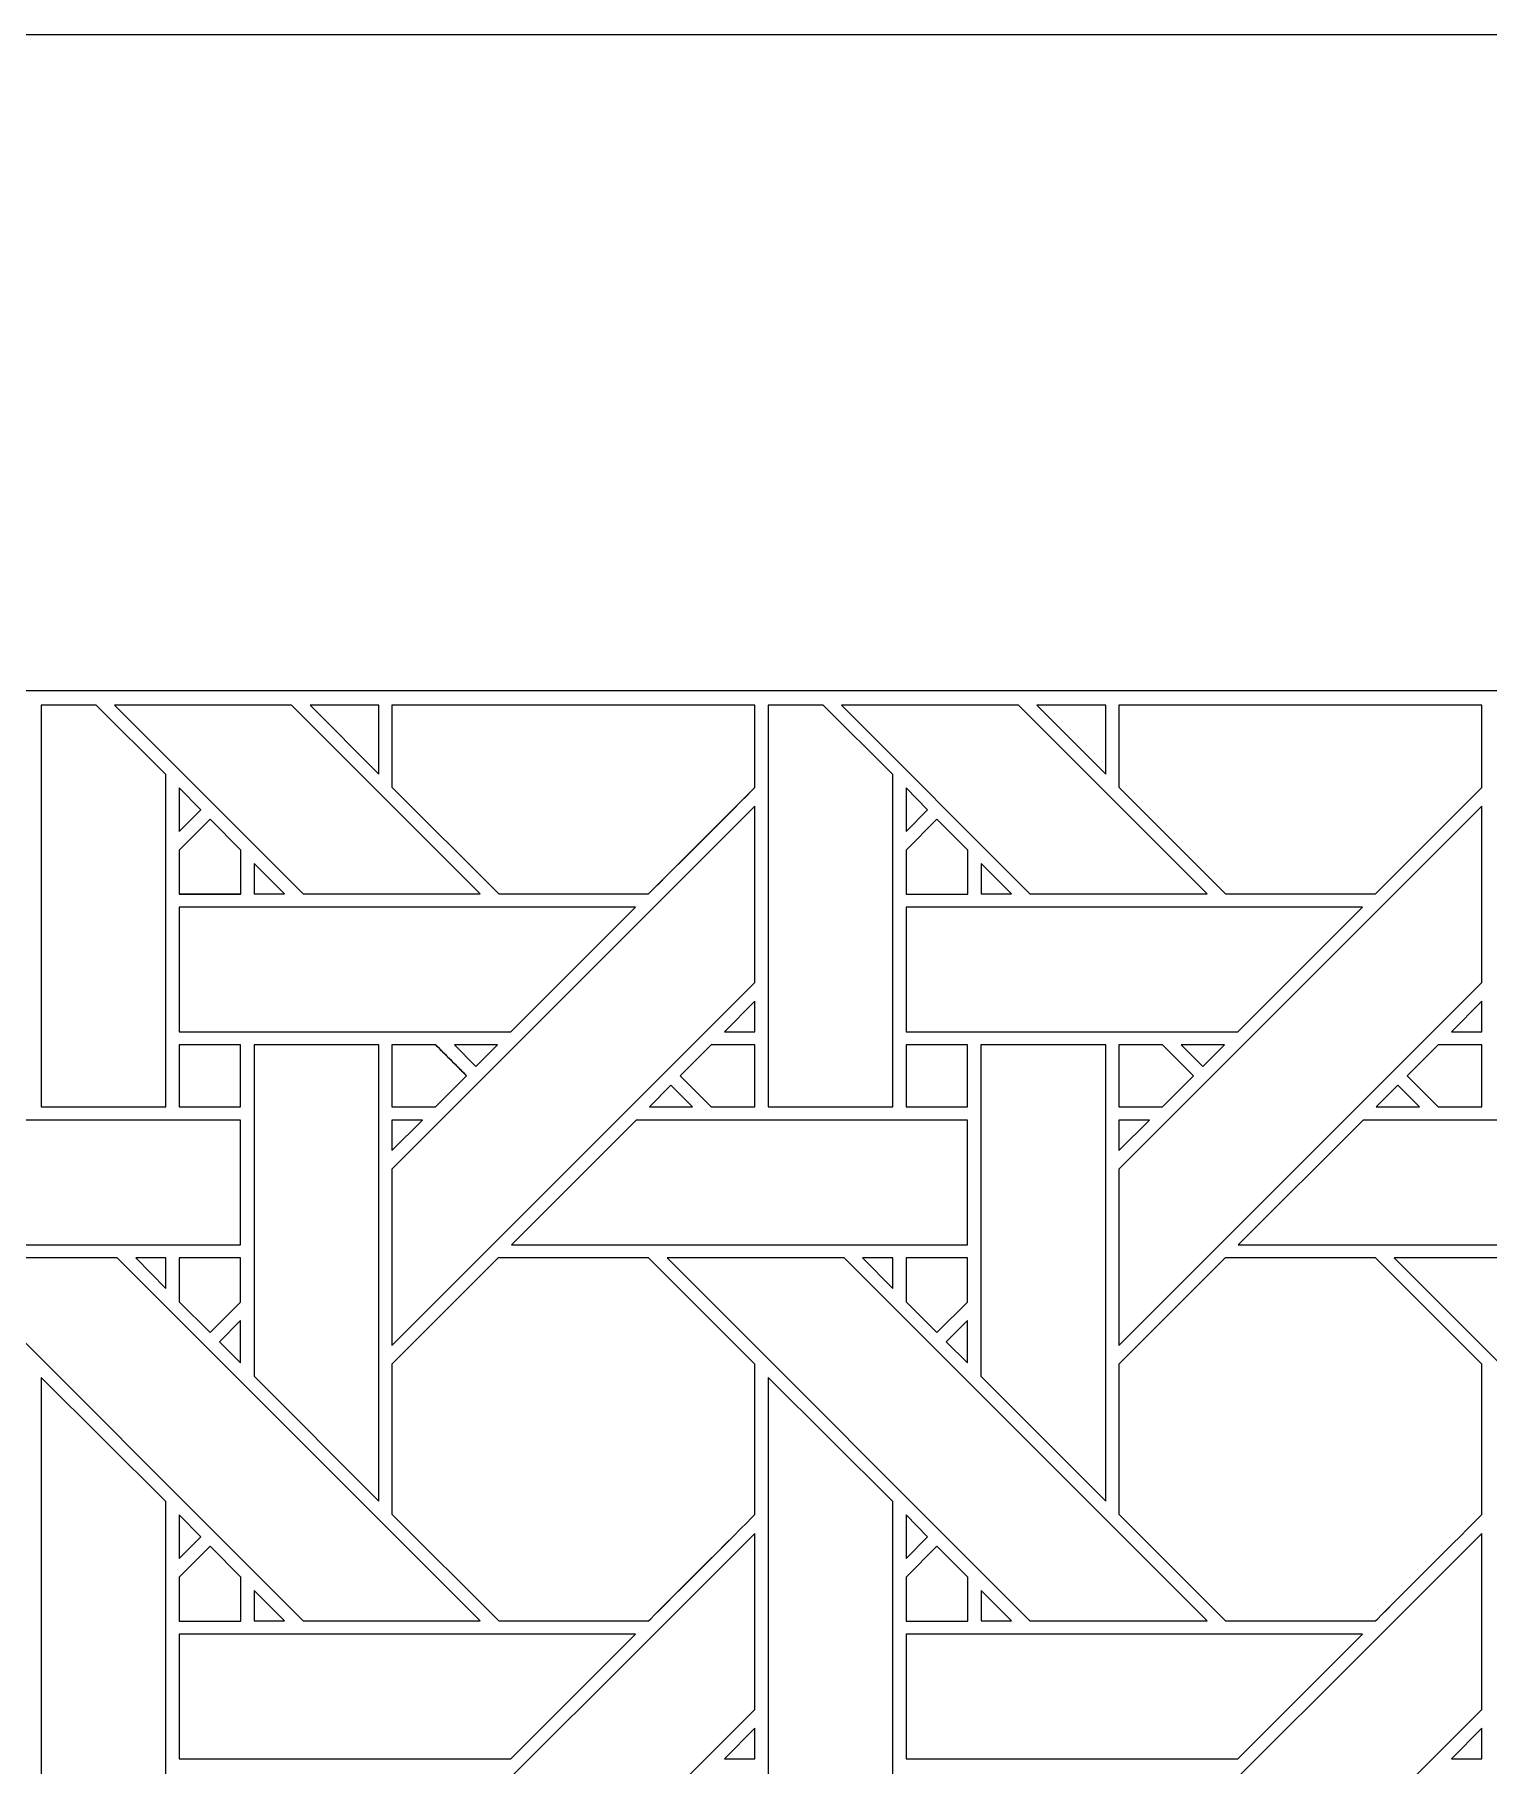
# Model space of a CAD drawing. Header units: inches. Extents: x 4.4 to 20.4, y 1.1 to 17.1.
# Drawn here: x 10.256 to 12.154, y 14.836 to 17.095 of the extents above; entities that cross this region are included whole.
import ezdxf

# ---------------------------------------------------------------- set-up
doc = ezdxf.new("R2010")
doc.units = ezdxf.units.IN
doc.header["$MEASUREMENT"] = 0
doc.layers.add('Design', color=7, linetype='Continuous', lineweight=0)

msp = doc.modelspace()

# ---------------------------------------------------------------- linework, layer by layer
at = {"layer": 'Design'}
for points, knots in [([(4.3829, 17.0948), (4.3829, 17.0948), (4.3829, 1.0948), (4.3829, 1.0948), (4.3829, 1.0948), (20.3829, 1.0948), (20.3829, 1.0948), (20.3829, 1.0948), (20.3829, 17.0948), (20.3829, 17.0948), (20.3829, 17.0948), (4.3829, 17.0948), (4.3829, 17.0948)], [0, 0, 0, 0, 1, 1, 1, 2, 2, 2, 3, 3, 3, 4, 4, 4, 4]), ([(19.3728, 16.2388), (19.3728, 16.2388), (5.2388, 16.2388), (5.2388, 16.2388), (5.2388, 16.2388), (5.2388, 1.9507), (5.2388, 1.9507), (5.2388, 1.9507), (19.5269, 1.9507), (19.5269, 1.9507), (19.5269, 1.9507), (19.5269, 16.2388), (19.5269, 16.2388), (19.5269, 16.2388), (19.3728, 16.2388), (19.3728, 16.2388)], [0, 0, 0, 0, 1, 1, 1, 2, 2, 2, 3, 3, 3, 4, 4, 4, 5, 5, 5, 5]), ([(10.4278, 15.6955), (10.4278, 15.6955), (10.265, 15.6955), (10.265, 15.6955), (10.265, 15.6955), (10.265, 16.2198), (10.265, 16.2198), (10.265, 16.2198), (10.3369, 16.2198), (10.3369, 16.2198), (10.3369, 16.2198), (10.4278, 16.1292), (10.4278, 16.1292), (10.4278, 16.1292), (10.4278, 15.6955), (10.4278, 15.6955)], [0, 0, 0, 0, 1, 1, 1, 2, 2, 2, 3, 3, 3, 4, 4, 4, 5, 5, 5, 5]), ([(10.838, 15.9735), (10.838, 15.9735), (10.6069, 15.9735), (10.6069, 15.9735), (10.6069, 15.9735), (10.3607, 16.2198), (10.3607, 16.2198), (10.3607, 16.2198), (10.5917, 16.2198), (10.5917, 16.2198), (10.5917, 16.2198), (10.838, 15.9735), (10.838, 15.9735)], [0, 0, 0, 0, 1, 1, 1, 2, 2, 2, 3, 3, 3, 4, 4, 4, 4]), ([(10.7058, 16.2198), (10.7058, 16.2198), (10.7058, 16.1299), (10.7058, 16.1299), (10.7058, 16.1299), (10.6159, 16.2198), (10.6159, 16.2198), (10.6159, 16.2198), (10.7058, 16.2198), (10.7058, 16.2198)], [0, 0, 0, 0, 1, 1, 1, 2, 2, 2, 3, 3, 3, 3]), ([(11.1966, 16.2198), (11.1966, 16.2198), (11.1966, 16.1123), (11.1966, 16.1123), (11.1788, 16.0943), (11.0669, 15.9826), (11.0579, 15.9736), (11.0579, 15.9736), (10.8622, 15.9736), (10.8622, 15.9736), (10.8622, 15.9736), (10.7229, 16.1128), (10.7229, 16.1128), (10.7229, 16.1128), (10.7229, 16.2198), (10.7229, 16.2198), (10.7229, 16.2198), (11.1966, 16.2198), (11.1966, 16.2198)], [0, 0, 0, 0, 1, 1, 1, 2, 2, 2, 3, 3, 3, 4, 4, 4, 5, 5, 5, 6, 6, 6, 6]), ([(10.7229, 16.2198), (10.7229, 16.2198), (11.1966, 16.2198), (11.1966, 16.2198), (11.1966, 16.2198), (11.1966, 16.1123), (11.1966, 16.1123), (11.1785, 16.094), (11.0666, 15.9824), (11.0579, 15.9736), (11.0579, 15.9736), (10.8622, 15.9736), (10.8622, 15.9736), (10.8622, 15.9736), (10.7229, 16.1128), (10.7229, 16.1128), (10.7229, 16.1128), (10.7229, 16.2198), (10.7229, 16.2198)], [0, 0, 0, 0, 1, 1, 1, 2, 2, 2, 3, 3, 3, 4, 4, 4, 5, 5, 5, 6, 6, 6, 6]), ([(11.3765, 15.6955), (11.3765, 15.6955), (11.2137, 15.6955), (11.2137, 15.6955), (11.2137, 15.6955), (11.2137, 16.2198), (11.2137, 16.2198), (11.2137, 16.2198), (11.2856, 16.2198), (11.2856, 16.2198), (11.2856, 16.2198), (11.3765, 16.1292), (11.3765, 16.1292), (11.3765, 16.1292), (11.3765, 15.6955), (11.3765, 15.6955)], [0, 0, 0, 0, 1, 1, 1, 2, 2, 2, 3, 3, 3, 4, 4, 4, 5, 5, 5, 5]), ([(11.7867, 15.9735), (11.7867, 15.9735), (11.5556, 15.9735), (11.5556, 15.9735), (11.5556, 15.9735), (11.3094, 16.2198), (11.3094, 16.2198), (11.3094, 16.2198), (11.5404, 16.2198), (11.5404, 16.2198), (11.5404, 16.2198), (11.7867, 15.9735), (11.7867, 15.9735)], [0, 0, 0, 0, 1, 1, 1, 2, 2, 2, 3, 3, 3, 4, 4, 4, 4]), ([(11.6545, 16.2198), (11.6545, 16.2198), (11.6545, 16.1299), (11.6545, 16.1299), (11.6545, 16.1299), (11.5647, 16.2198), (11.5647, 16.2198), (11.5647, 16.2198), (11.6545, 16.2198), (11.6545, 16.2198)], [0, 0, 0, 0, 1, 1, 1, 2, 2, 2, 3, 3, 3, 3]), ([(12.1453, 16.2198), (12.1453, 16.2198), (12.1453, 16.1123), (12.1453, 16.1123), (12.1275, 16.0943), (12.0156, 15.9826), (12.0066, 15.9736), (12.0066, 15.9736), (11.8109, 15.9736), (11.8109, 15.9736), (11.8109, 15.9736), (11.6717, 16.1128), (11.6717, 16.1128), (11.6717, 16.1128), (11.6717, 16.2198), (11.6717, 16.2198), (11.6717, 16.2198), (12.1453, 16.2198), (12.1453, 16.2198)], [0, 0, 0, 0, 1, 1, 1, 2, 2, 2, 3, 3, 3, 4, 4, 4, 5, 5, 5, 6, 6, 6, 6]), ([(11.6717, 16.2198), (11.6717, 16.2198), (12.1453, 16.2198), (12.1453, 16.2198), (12.1453, 16.2198), (12.1453, 16.1123), (12.1453, 16.1123), (12.1275, 16.0943), (12.0156, 15.9826), (12.0066, 15.9736), (12.0066, 15.9736), (11.8109, 15.9736), (11.8109, 15.9736), (11.8109, 15.9736), (11.6717, 16.1128), (11.6717, 16.1128), (11.6717, 16.1128), (11.6717, 16.2198), (11.6717, 16.2198)], [0, 0, 0, 0, 1, 1, 1, 2, 2, 2, 3, 3, 3, 4, 4, 4, 5, 5, 5, 6, 6, 6, 6]), ([(10.4451, 16.0549), (10.4451, 16.0549), (10.4451, 16.1117), (10.4451, 16.1117), (10.4451, 16.1117), (10.4733, 16.0831), (10.4733, 16.0831), (10.4733, 16.0831), (10.4451, 16.0549), (10.4451, 16.0549)], [0, 0, 0, 0, 1, 1, 1, 2, 2, 2, 3, 3, 3, 3]), ([(11.3938, 16.0549), (11.3938, 16.0549), (11.3938, 16.1117), (11.3938, 16.1117), (11.3938, 16.1117), (11.422, 16.0831), (11.422, 16.0831), (11.422, 16.0831), (11.3938, 16.0549), (11.3938, 16.0549)], [0, 0, 0, 0, 1, 1, 1, 2, 2, 2, 3, 3, 3, 3]), ([(11.1966, 15.8577), (11.1966, 15.8577), (10.7229, 15.3841), (10.7229, 15.3841), (10.7229, 15.3841), (10.7229, 15.6142), (10.7229, 15.6142), (10.7229, 15.6142), (11.1966, 16.0878), (11.1966, 16.0878), (11.1966, 16.0878), (11.1966, 15.8577), (11.1966, 15.8577)], [0, 0, 0, 0, 1, 1, 1, 2, 2, 2, 3, 3, 3, 4, 4, 4, 4]), ([(11.6717, 15.3841), (11.6717, 15.3841), (11.6717, 15.6142), (11.6717, 15.6142), (11.6717, 15.6142), (12.1453, 16.0878), (12.1453, 16.0878), (12.1453, 16.0878), (12.1453, 15.8577), (12.1453, 15.8577), (12.1453, 15.8577), (11.6717, 15.3841), (11.6717, 15.3841)], [0, 0, 0, 0, 1, 1, 1, 2, 2, 2, 3, 3, 3, 4, 4, 4, 4]), ([(10.445, 15.9734), (10.445, 15.9734), (10.445, 16.0307), (10.445, 16.0307), (10.445, 16.0307), (10.4854, 16.071), (10.4854, 16.071), (10.4854, 16.071), (10.5257, 16.0307), (10.5257, 16.0307), (10.5257, 16.0307), (10.5257, 15.9734), (10.5257, 15.9734), (10.5257, 15.9734), (10.445, 15.9734), (10.445, 15.9734)], [0, 0, 0, 0, 1, 1, 1, 2, 2, 2, 3, 3, 3, 4, 4, 4, 5, 5, 5, 5]), ([(10.4854, 16.071), (10.4854, 16.071), (10.5258, 16.0306), (10.5258, 16.0306), (10.5258, 16.0306), (10.5258, 15.9733), (10.5258, 15.9733), (10.5258, 15.9733), (10.4451, 15.9733), (10.4451, 15.9733), (10.4451, 15.9733), (10.4451, 16.0306), (10.4451, 16.0306), (10.4451, 16.0306), (10.4854, 16.071), (10.4854, 16.071)], [0, 0, 0, 0, 1, 1, 1, 2, 2, 2, 3, 3, 3, 4, 4, 4, 5, 5, 5, 5]), ([(11.3938, 15.9733), (11.3938, 15.9733), (11.3938, 16.0306), (11.3938, 16.0306), (11.3938, 16.0306), (11.4341, 16.071), (11.4341, 16.071), (11.4341, 16.071), (11.4745, 16.0306), (11.4745, 16.0306), (11.4745, 16.0306), (11.4745, 15.9733), (11.4745, 15.9733), (11.4745, 15.9733), (11.3938, 15.9733), (11.3938, 15.9733)], [0, 0, 0, 0, 1, 1, 1, 2, 2, 2, 3, 3, 3, 4, 4, 4, 5, 5, 5, 5]), ([(11.4341, 16.071), (11.4341, 16.071), (11.4745, 16.0306), (11.4745, 16.0306), (11.4745, 16.0306), (11.4745, 15.9733), (11.4745, 15.9733), (11.4745, 15.9733), (11.3938, 15.9733), (11.3938, 15.9733), (11.3938, 15.9733), (11.3938, 16.0306), (11.3938, 16.0306), (11.3938, 16.0306), (11.4341, 16.071), (11.4341, 16.071)], [0, 0, 0, 0, 1, 1, 1, 2, 2, 2, 3, 3, 3, 4, 4, 4, 5, 5, 5, 5]), ([(10.543, 15.9735), (10.543, 15.9735), (10.543, 16.0133), (10.543, 16.0133), (10.543, 16.0133), (10.5827, 15.9735), (10.5827, 15.9735), (10.5827, 15.9735), (10.543, 15.9735), (10.543, 15.9735)], [0, 0, 0, 0, 1, 1, 1, 2, 2, 2, 3, 3, 3, 3]), ([(11.4917, 15.9735), (11.4917, 15.9735), (11.4917, 16.0133), (11.4917, 16.0133), (11.4917, 16.0133), (11.5314, 15.9735), (11.5314, 15.9735), (11.5314, 15.9735), (11.4917, 15.9735), (11.4917, 15.9735)], [0, 0, 0, 0, 1, 1, 1, 2, 2, 2, 3, 3, 3, 3]), ([(11.0408, 15.9563), (11.0408, 15.9563), (10.8781, 15.7936), (10.8781, 15.7936), (10.8781, 15.7936), (10.4451, 15.7936), (10.4451, 15.7936), (10.4451, 15.7936), (10.4451, 15.9563), (10.4451, 15.9563), (10.4451, 15.9563), (11.0408, 15.9563), (11.0408, 15.9563)], [0, 0, 0, 0, 1, 1, 1, 2, 2, 2, 3, 3, 3, 4, 4, 4, 4]), ([(11.9895, 15.9563), (11.9895, 15.9563), (11.8268, 15.7936), (11.8268, 15.7936), (11.8268, 15.7936), (11.3938, 15.7936), (11.3938, 15.7936), (11.3938, 15.7936), (11.3938, 15.9563), (11.3938, 15.9563), (11.3938, 15.9563), (11.9895, 15.9563), (11.9895, 15.9563)], [0, 0, 0, 0, 1, 1, 1, 2, 2, 2, 3, 3, 3, 4, 4, 4, 4]), ([(11.1568, 15.7936), (11.1568, 15.7936), (11.1966, 15.8333), (11.1966, 15.8333), (11.1966, 15.8333), (11.1966, 15.7936), (11.1966, 15.7936), (11.1966, 15.7936), (11.1568, 15.7936), (11.1568, 15.7936)], [0, 0, 0, 0, 1, 1, 1, 2, 2, 2, 3, 3, 3, 3]), ([(12.1056, 15.7936), (12.1056, 15.7936), (12.1453, 15.8334), (12.1453, 15.8334), (12.1453, 15.8334), (12.1453, 15.7936), (12.1453, 15.7936), (12.1453, 15.7936), (12.1056, 15.7936), (12.1056, 15.7936)], [0, 0, 0, 0, 1, 1, 1, 2, 2, 2, 3, 3, 3, 3]), ([(10.4451, 15.6956), (10.4451, 15.6956), (10.4451, 15.7763), (10.4451, 15.7763), (10.4451, 15.7763), (10.5253, 15.7763), (10.5253, 15.7763), (10.5253, 15.7763), (10.5253, 15.6956), (10.5253, 15.6956), (10.5253, 15.6956), (10.4451, 15.6956), (10.4451, 15.6956)], [0, 0, 0, 0, 1, 1, 1, 2, 2, 2, 3, 3, 3, 4, 4, 4, 4]), ([(10.5253, 15.7763), (10.5253, 15.7763), (10.5253, 15.6956), (10.5253, 15.6956), (10.5253, 15.6956), (10.4451, 15.6956), (10.4451, 15.6956), (10.4451, 15.6956), (10.4451, 15.7763), (10.4451, 15.7763), (10.4451, 15.7763), (10.5253, 15.7763), (10.5253, 15.7763)], [0, 0, 0, 0, 1, 1, 1, 2, 2, 2, 3, 3, 3, 4, 4, 4, 4]), ([(10.5429, 15.3441), (10.5429, 15.3441), (10.5429, 15.7763), (10.5429, 15.7763), (10.5429, 15.7763), (10.7058, 15.7763), (10.7058, 15.7763), (10.7058, 15.7763), (10.7058, 15.1812), (10.7058, 15.1812), (10.7058, 15.1812), (10.5429, 15.3441), (10.5429, 15.3441)], [0, 0, 0, 0, 1, 1, 1, 2, 2, 2, 3, 3, 3, 4, 4, 4, 4]), ([(10.7229, 15.6956), (10.7229, 15.6956), (10.7229, 15.7763), (10.7229, 15.7763), (10.7229, 15.7763), (10.78, 15.7763), (10.78, 15.7763), (10.7851, 15.7712), (10.8159, 15.7404), (10.8203, 15.736), (10.8203, 15.736), (10.7799, 15.6956), (10.7799, 15.6956), (10.7799, 15.6956), (10.7229, 15.6956), (10.7229, 15.6956)], [0, 0, 0, 0, 1, 1, 1, 2, 2, 2, 3, 3, 3, 4, 4, 4, 5, 5, 5, 5]), ([(10.8045, 15.7518), (10.8104, 15.7458), (10.8162, 15.7402), (10.8203, 15.736), (10.8203, 15.736), (10.7799, 15.6956), (10.7799, 15.6956), (10.7799, 15.6956), (10.7229, 15.6956), (10.7229, 15.6956), (10.7229, 15.6956), (10.7229, 15.7763), (10.7229, 15.7763), (10.7229, 15.7763), (10.78, 15.7763), (10.78, 15.7763), (10.7853, 15.771), (10.7952, 15.7611), (10.8045, 15.7518)], [0, 0, 0, 0, 1, 1, 1, 2, 2, 2, 3, 3, 3, 4, 4, 4, 5, 5, 5, 6, 6, 6, 6]), ([(10.8325, 15.7481), (10.8325, 15.7481), (10.8044, 15.7763), (10.8044, 15.7763), (10.8044, 15.7763), (10.8608, 15.7763), (10.8608, 15.7763), (10.8608, 15.7763), (10.8325, 15.7481), (10.8325, 15.7481)], [0, 0, 0, 0, 1, 1, 1, 2, 2, 2, 3, 3, 3, 3]), ([(11.1395, 15.6956), (11.1395, 15.6956), (11.0991, 15.7359), (11.0991, 15.7359), (11.0991, 15.7359), (11.1396, 15.7764), (11.1396, 15.7764), (11.1396, 15.7764), (11.1966, 15.7764), (11.1966, 15.7764), (11.1966, 15.7764), (11.1966, 15.6956), (11.1966, 15.6956), (11.1966, 15.6956), (11.1395, 15.6956), (11.1395, 15.6956)], [0, 0, 0, 0, 1, 1, 1, 2, 2, 2, 3, 3, 3, 4, 4, 4, 5, 5, 5, 5]), ([(11.0991, 15.7359), (11.0991, 15.7359), (11.1396, 15.7764), (11.1396, 15.7764), (11.1396, 15.7764), (11.1966, 15.7764), (11.1966, 15.7764), (11.1966, 15.7764), (11.1966, 15.6956), (11.1966, 15.6956), (11.1966, 15.6956), (11.1395, 15.6956), (11.1395, 15.6956), (11.1395, 15.6956), (11.0991, 15.7359), (11.0991, 15.7359)], [0, 0, 0, 0, 1, 1, 1, 2, 2, 2, 3, 3, 3, 4, 4, 4, 5, 5, 5, 5]), ([(11.3938, 15.6956), (11.3938, 15.6956), (11.3938, 15.7763), (11.3938, 15.7763), (11.3938, 15.7763), (11.474, 15.7763), (11.474, 15.7763), (11.474, 15.7763), (11.474, 15.6956), (11.474, 15.6956), (11.474, 15.6956), (11.3938, 15.6956), (11.3938, 15.6956)], [0, 0, 0, 0, 1, 1, 1, 2, 2, 2, 3, 3, 3, 4, 4, 4, 4]), ([(11.474, 15.7763), (11.474, 15.7763), (11.474, 15.6956), (11.474, 15.6956), (11.474, 15.6956), (11.3938, 15.6956), (11.3938, 15.6956), (11.3938, 15.6956), (11.3938, 15.7763), (11.3938, 15.7763), (11.3938, 15.7763), (11.474, 15.7763), (11.474, 15.7763)], [0, 0, 0, 0, 1, 1, 1, 2, 2, 2, 3, 3, 3, 4, 4, 4, 4]), ([(11.4916, 15.3441), (11.4916, 15.3441), (11.4916, 15.7763), (11.4916, 15.7763), (11.4916, 15.7763), (11.6545, 15.7763), (11.6545, 15.7763), (11.6545, 15.7763), (11.6545, 15.1812), (11.6545, 15.1812), (11.6545, 15.1812), (11.4916, 15.3441), (11.4916, 15.3441)], [0, 0, 0, 0, 1, 1, 1, 2, 2, 2, 3, 3, 3, 4, 4, 4, 4]), ([(11.6717, 15.6956), (11.6717, 15.6956), (11.6717, 15.7763), (11.6717, 15.7763), (11.6717, 15.7763), (11.7287, 15.7763), (11.7287, 15.7763), (11.7339, 15.7712), (11.7646, 15.7404), (11.7691, 15.736), (11.7691, 15.736), (11.7286, 15.6956), (11.7286, 15.6956), (11.7286, 15.6956), (11.6717, 15.6956), (11.6717, 15.6956)], [0, 0, 0, 0, 1, 1, 1, 2, 2, 2, 3, 3, 3, 4, 4, 4, 5, 5, 5, 5]), ([(11.7691, 15.736), (11.7691, 15.736), (11.7286, 15.6956), (11.7286, 15.6956), (11.7286, 15.6956), (11.6717, 15.6956), (11.6717, 15.6956), (11.6717, 15.6956), (11.6717, 15.7763), (11.6717, 15.7763), (11.6717, 15.7763), (11.7287, 15.7763), (11.7287, 15.7763), (11.734, 15.7711), (11.7648, 15.7402), (11.7691, 15.736)], [0, 0, 0, 0, 1, 1, 1, 2, 2, 2, 3, 3, 3, 4, 4, 4, 5, 5, 5, 5]), ([(11.7813, 15.7481), (11.7813, 15.7481), (11.7531, 15.7763), (11.7531, 15.7763), (11.7531, 15.7763), (11.8096, 15.7763), (11.8096, 15.7763), (11.8096, 15.7763), (11.7813, 15.7481), (11.7813, 15.7481)], [0, 0, 0, 0, 1, 1, 1, 2, 2, 2, 3, 3, 3, 3]), ([(12.0882, 15.6956), (12.0882, 15.6956), (12.0479, 15.7359), (12.0479, 15.7359), (12.0479, 15.7359), (12.0883, 15.7764), (12.0883, 15.7764), (12.0883, 15.7764), (12.1453, 15.7764), (12.1453, 15.7764), (12.1453, 15.7764), (12.1453, 15.6956), (12.1453, 15.6956), (12.1453, 15.6956), (12.0882, 15.6956), (12.0882, 15.6956)], [0, 0, 0, 0, 1, 1, 1, 2, 2, 2, 3, 3, 3, 4, 4, 4, 5, 5, 5, 5]), ([(12.0479, 15.7359), (12.0479, 15.7359), (12.0883, 15.7764), (12.0883, 15.7764), (12.0883, 15.7764), (12.1453, 15.7764), (12.1453, 15.7764), (12.1453, 15.7764), (12.1453, 15.6956), (12.1453, 15.6956), (12.1453, 15.6956), (12.0882, 15.6956), (12.0882, 15.6956), (12.0882, 15.6956), (12.0479, 15.7359), (12.0479, 15.7359)], [0, 0, 0, 0, 1, 1, 1, 2, 2, 2, 3, 3, 3, 4, 4, 4, 5, 5, 5, 5]), ([(11.1153, 15.6955), (11.1153, 15.6955), (11.0588, 15.6955), (11.0588, 15.6955), (11.0588, 15.6955), (11.087, 15.7238), (11.087, 15.7238), (11.087, 15.7238), (11.1153, 15.6955), (11.1153, 15.6955)], [0, 0, 0, 0, 1, 1, 1, 2, 2, 2, 3, 3, 3, 3]), ([(12.064, 15.6955), (12.064, 15.6955), (12.0075, 15.6955), (12.0075, 15.6955), (12.0075, 15.6955), (12.0358, 15.7238), (12.0358, 15.7238), (12.0358, 15.7238), (12.064, 15.6955), (12.064, 15.6955)], [0, 0, 0, 0, 1, 1, 1, 2, 2, 2, 3, 3, 3, 3]), ([(10.5253, 15.6784), (10.5253, 15.6784), (10.5253, 15.5155), (10.5253, 15.5155), (10.5253, 15.5155), (9.9301, 15.5155), (9.9301, 15.5155), (9.9301, 15.5155), (10.0929, 15.6784), (10.0929, 15.6784), (10.0929, 15.6784), (10.5253, 15.6784), (10.5253, 15.6784)], [0, 0, 0, 0, 1, 1, 1, 2, 2, 2, 3, 3, 3, 4, 4, 4, 4]), ([(10.7229, 15.6385), (10.7229, 15.6385), (10.7229, 15.6784), (10.7229, 15.6784), (10.7229, 15.6784), (10.7628, 15.6784), (10.7628, 15.6784), (10.7628, 15.6784), (10.7229, 15.6385), (10.7229, 15.6385)], [0, 0, 0, 0, 1, 1, 1, 2, 2, 2, 3, 3, 3, 3]), ([(11.4741, 15.6784), (11.4741, 15.6784), (11.4741, 15.5155), (11.4741, 15.5155), (11.4741, 15.5155), (10.8788, 15.5155), (10.8788, 15.5155), (10.8788, 15.5155), (11.0416, 15.6784), (11.0416, 15.6784), (11.0416, 15.6784), (11.4741, 15.6784), (11.4741, 15.6784)], [0, 0, 0, 0, 1, 1, 1, 2, 2, 2, 3, 3, 3, 4, 4, 4, 4]), ([(11.6717, 15.6385), (11.6717, 15.6385), (11.6717, 15.6784), (11.6717, 15.6784), (11.6717, 15.6784), (11.7115, 15.6784), (11.7115, 15.6784), (11.7115, 15.6784), (11.6717, 15.6385), (11.6717, 15.6385)], [0, 0, 0, 0, 1, 1, 1, 2, 2, 2, 3, 3, 3, 3]), ([(12.4228, 15.6784), (12.4228, 15.6784), (12.4228, 15.5155), (12.4228, 15.5155), (12.4228, 15.5155), (11.8275, 15.5155), (11.8275, 15.5155), (11.8275, 15.5155), (11.9904, 15.6784), (11.9904, 15.6784), (11.9904, 15.6784), (12.4228, 15.6784), (12.4228, 15.6784)], [0, 0, 0, 0, 1, 1, 1, 2, 2, 2, 3, 3, 3, 4, 4, 4, 4]), ([(10.838, 15.0248), (10.838, 15.0248), (10.6069, 15.0248), (10.6069, 15.0248), (10.6069, 15.0248), (10.1334, 15.4984), (10.1334, 15.4984), (10.1334, 15.4984), (10.3643, 15.4984), (10.3643, 15.4984), (10.3643, 15.4984), (10.838, 15.0248), (10.838, 15.0248)], [0, 0, 0, 0, 1, 1, 1, 2, 2, 2, 3, 3, 3, 4, 4, 4, 4]), ([(10.3884, 15.4984), (10.3884, 15.4984), (10.4279, 15.4984), (10.4279, 15.4984), (10.4279, 15.4984), (10.4279, 15.4586), (10.4279, 15.4586), (10.4279, 15.4586), (10.3884, 15.4984), (10.3884, 15.4984)], [0, 0, 0, 0, 1, 1, 1, 2, 2, 2, 3, 3, 3, 3]), ([(10.5253, 15.4985), (10.5253, 15.4985), (10.5253, 15.4409), (10.5253, 15.4409), (10.5253, 15.4409), (10.4854, 15.4009), (10.4854, 15.4009), (10.4854, 15.4009), (10.445, 15.4413), (10.445, 15.4413), (10.445, 15.4413), (10.445, 15.4985), (10.445, 15.4985), (10.445, 15.4985), (10.5253, 15.4985), (10.5253, 15.4985)], [0, 0, 0, 0, 1, 1, 1, 2, 2, 2, 3, 3, 3, 4, 4, 4, 5, 5, 5, 5]), ([(10.5253, 15.4409), (10.5253, 15.4409), (10.4854, 15.4009), (10.4854, 15.4009), (10.4854, 15.4009), (10.445, 15.4413), (10.445, 15.4413), (10.445, 15.4413), (10.445, 15.4985), (10.445, 15.4985), (10.445, 15.4985), (10.5253, 15.4985), (10.5253, 15.4985), (10.5253, 15.4985), (10.5253, 15.4409), (10.5253, 15.4409)], [0, 0, 0, 0, 1, 1, 1, 2, 2, 2, 3, 3, 3, 4, 4, 4, 5, 5, 5, 5]), ([(10.8616, 15.4985), (10.8616, 15.4985), (11.0578, 15.4985), (11.0578, 15.4985), (11.0578, 15.4985), (11.1966, 15.3597), (11.1966, 15.3597), (11.1966, 15.3597), (11.1966, 15.1635), (11.1966, 15.1635), (11.1788, 15.1456), (11.0669, 15.0339), (11.0579, 15.0248), (11.0579, 15.0248), (10.8622, 15.0248), (10.8622, 15.0248), (10.8622, 15.0248), (10.7229, 15.1641), (10.7229, 15.1641), (10.7229, 15.1641), (10.7229, 15.3597), (10.7229, 15.3597), (10.7229, 15.3597), (10.8616, 15.4985), (10.8616, 15.4985)], [0, 0, 0, 0, 1, 1, 1, 2, 2, 2, 3, 3, 3, 4, 4, 4, 5, 5, 5, 6, 6, 6, 7, 7, 7, 8, 8, 8, 8]), ([(10.8616, 15.4985), (10.8616, 15.4985), (11.0578, 15.4985), (11.0578, 15.4985), (11.0578, 15.4985), (11.1966, 15.3597), (11.1966, 15.3597), (11.1966, 15.3597), (11.1966, 15.1635), (11.1966, 15.1635), (11.1786, 15.1454), (11.0668, 15.0337), (11.0579, 15.0248), (11.0579, 15.0248), (10.8622, 15.0248), (10.8622, 15.0248), (10.8622, 15.0248), (10.7229, 15.1641), (10.7229, 15.1641), (10.7229, 15.1641), (10.7229, 15.3597), (10.7229, 15.3597), (10.7229, 15.3597), (10.8616, 15.4985), (10.8616, 15.4985)], [0, 0, 0, 0, 1, 1, 1, 2, 2, 2, 3, 3, 3, 4, 4, 4, 5, 5, 5, 6, 6, 6, 7, 7, 7, 8, 8, 8, 8]), ([(11.7867, 15.0248), (11.7867, 15.0248), (11.5556, 15.0248), (11.5556, 15.0248), (11.5556, 15.0248), (11.0821, 15.4984), (11.0821, 15.4984), (11.0821, 15.4984), (11.313, 15.4984), (11.313, 15.4984), (11.313, 15.4984), (11.7867, 15.0248), (11.7867, 15.0248)], [0, 0, 0, 0, 1, 1, 1, 2, 2, 2, 3, 3, 3, 4, 4, 4, 4]), ([(11.3372, 15.4984), (11.3372, 15.4984), (11.3766, 15.4984), (11.3766, 15.4984), (11.3766, 15.4984), (11.3766, 15.4586), (11.3766, 15.4586), (11.3766, 15.4586), (11.3372, 15.4984), (11.3372, 15.4984)], [0, 0, 0, 0, 1, 1, 1, 2, 2, 2, 3, 3, 3, 3]), ([(11.474, 15.4985), (11.474, 15.4985), (11.474, 15.4409), (11.474, 15.4409), (11.474, 15.4409), (11.4341, 15.4009), (11.4341, 15.4009), (11.4341, 15.4009), (11.3938, 15.4413), (11.3938, 15.4413), (11.3938, 15.4413), (11.3938, 15.4985), (11.3938, 15.4985), (11.3938, 15.4985), (11.474, 15.4985), (11.474, 15.4985)], [0, 0, 0, 0, 1, 1, 1, 2, 2, 2, 3, 3, 3, 4, 4, 4, 5, 5, 5, 5]), ([(11.474, 15.4409), (11.474, 15.4409), (11.4341, 15.4009), (11.4341, 15.4009), (11.4341, 15.4009), (11.3938, 15.4413), (11.3938, 15.4413), (11.3938, 15.4413), (11.3938, 15.4985), (11.3938, 15.4985), (11.3938, 15.4985), (11.474, 15.4985), (11.474, 15.4985), (11.474, 15.4985), (11.474, 15.4409), (11.474, 15.4409)], [0, 0, 0, 0, 1, 1, 1, 2, 2, 2, 3, 3, 3, 4, 4, 4, 5, 5, 5, 5]), ([(11.8104, 15.4985), (11.8104, 15.4985), (12.0066, 15.4985), (12.0066, 15.4985), (12.0066, 15.4985), (12.1453, 15.3597), (12.1453, 15.3597), (12.1453, 15.3597), (12.1453, 15.1635), (12.1453, 15.1635), (12.1275, 15.1456), (12.0156, 15.0339), (12.0066, 15.0248), (12.0066, 15.0248), (11.8109, 15.0248), (11.8109, 15.0248), (11.8109, 15.0248), (11.6717, 15.1641), (11.6717, 15.1641), (11.6717, 15.1641), (11.6717, 15.3597), (11.6717, 15.3597), (11.6717, 15.3597), (11.8104, 15.4985), (11.8104, 15.4985)], [0, 0, 0, 0, 1, 1, 1, 2, 2, 2, 3, 3, 3, 4, 4, 4, 5, 5, 5, 6, 6, 6, 7, 7, 7, 8, 8, 8, 8]), ([(11.8104, 15.4985), (11.8104, 15.4985), (12.0066, 15.4985), (12.0066, 15.4985), (12.0066, 15.4985), (12.1453, 15.3597), (12.1453, 15.3597), (12.1453, 15.3597), (12.1453, 15.1635), (12.1453, 15.1635), (12.1274, 15.1455), (12.0155, 15.0338), (12.0066, 15.0248), (12.0066, 15.0248), (11.8109, 15.0248), (11.8109, 15.0248), (11.8109, 15.0248), (11.6717, 15.1641), (11.6717, 15.1641), (11.6717, 15.1641), (11.6717, 15.3597), (11.6717, 15.3597), (11.6717, 15.3597), (11.8104, 15.4985), (11.8104, 15.4985)], [0, 0, 0, 0, 1, 1, 1, 2, 2, 2, 3, 3, 3, 4, 4, 4, 5, 5, 5, 6, 6, 6, 7, 7, 7, 8, 8, 8, 8]), ([(12.7354, 15.0248), (12.7354, 15.0248), (12.5044, 15.0248), (12.5044, 15.0248), (12.5044, 15.0248), (12.0308, 15.4984), (12.0308, 15.4984), (12.0308, 15.4984), (12.2618, 15.4984), (12.2618, 15.4984), (12.2618, 15.4984), (12.7354, 15.0248), (12.7354, 15.0248)], [0, 0, 0, 0, 1, 1, 1, 2, 2, 2, 3, 3, 3, 4, 4, 4, 4]), ([(10.5253, 15.4166), (10.5253, 15.4166), (10.5253, 15.3614), (10.5253, 15.3614), (10.5253, 15.3614), (10.4976, 15.3888), (10.4976, 15.3888), (10.4976, 15.3888), (10.5253, 15.4166), (10.5253, 15.4166)], [0, 0, 0, 0, 1, 1, 1, 2, 2, 2, 3, 3, 3, 3]), ([(11.4741, 15.4166), (11.4741, 15.4166), (11.4741, 15.3614), (11.4741, 15.3614), (11.4741, 15.3614), (11.4463, 15.3888), (11.4463, 15.3888), (11.4463, 15.3888), (11.4741, 15.4166), (11.4741, 15.4166)], [0, 0, 0, 0, 1, 1, 1, 2, 2, 2, 3, 3, 3, 3]), ([(10.265, 14.7468), (10.265, 14.7468), (10.265, 15.3426), (10.265, 15.3426), (10.265, 15.3426), (10.4278, 15.1805), (10.4278, 15.1805), (10.4278, 15.1805), (10.4278, 14.7468), (10.4278, 14.7468), (10.4278, 14.7468), (10.265, 14.7468), (10.265, 14.7468)], [0, 0, 0, 0, 1, 1, 1, 2, 2, 2, 3, 3, 3, 4, 4, 4, 4]), ([(11.2137, 14.7468), (11.2137, 14.7468), (11.2137, 15.3426), (11.2137, 15.3426), (11.2137, 15.3426), (11.3765, 15.1805), (11.3765, 15.1805), (11.3765, 15.1805), (11.3765, 14.7468), (11.3765, 14.7468), (11.3765, 14.7468), (11.2137, 14.7468), (11.2137, 14.7468)], [0, 0, 0, 0, 1, 1, 1, 2, 2, 2, 3, 3, 3, 4, 4, 4, 4]), ([(10.4451, 15.1062), (10.4451, 15.1062), (10.4451, 15.163), (10.4451, 15.163), (10.4451, 15.163), (10.4733, 15.1344), (10.4733, 15.1344), (10.4733, 15.1344), (10.4451, 15.1062), (10.4451, 15.1062)], [0, 0, 0, 0, 1, 1, 1, 2, 2, 2, 3, 3, 3, 3]), ([(11.3938, 15.1062), (11.3938, 15.1062), (11.3938, 15.163), (11.3938, 15.163), (11.3938, 15.163), (11.422, 15.1344), (11.422, 15.1344), (11.422, 15.1344), (11.3938, 15.1062), (11.3938, 15.1062)], [0, 0, 0, 0, 1, 1, 1, 2, 2, 2, 3, 3, 3, 3]), ([(11.1966, 14.909), (11.1966, 14.909), (10.7229, 14.4354), (10.7229, 14.4354), (10.7229, 14.4354), (10.7229, 14.6655), (10.7229, 14.6655), (10.7229, 14.6655), (11.1966, 15.139), (11.1966, 15.139), (11.1966, 15.139), (11.1966, 14.909), (11.1966, 14.909)], [0, 0, 0, 0, 1, 1, 1, 2, 2, 2, 3, 3, 3, 4, 4, 4, 4]), ([(12.1453, 14.909), (12.1453, 14.909), (11.6717, 14.4354), (11.6717, 14.4354), (11.6717, 14.4354), (11.6717, 14.6655), (11.6717, 14.6655), (11.6717, 14.6655), (12.1453, 15.139), (12.1453, 15.139), (12.1453, 15.139), (12.1453, 14.909), (12.1453, 14.909)], [0, 0, 0, 0, 1, 1, 1, 2, 2, 2, 3, 3, 3, 4, 4, 4, 4]), ([(10.4451, 15.0246), (10.4451, 15.0246), (10.4451, 15.0819), (10.4451, 15.0819), (10.4451, 15.0819), (10.4854, 15.1222), (10.4854, 15.1222), (10.4854, 15.1222), (10.5257, 15.0819), (10.5257, 15.0819), (10.5257, 15.0819), (10.5257, 15.0246), (10.5257, 15.0246), (10.5257, 15.0246), (10.4451, 15.0246), (10.4451, 15.0246)], [0, 0, 0, 0, 1, 1, 1, 2, 2, 2, 3, 3, 3, 4, 4, 4, 5, 5, 5, 5]), ([(10.4854, 15.1222), (10.4854, 15.1222), (10.5257, 15.0819), (10.5257, 15.0819), (10.5257, 15.0819), (10.5257, 15.0246), (10.5257, 15.0246), (10.5257, 15.0246), (10.4451, 15.0246), (10.4451, 15.0246), (10.4451, 15.0246), (10.4451, 15.0819), (10.4451, 15.0819), (10.4451, 15.0819), (10.4854, 15.1222), (10.4854, 15.1222)], [0, 0, 0, 0, 1, 1, 1, 2, 2, 2, 3, 3, 3, 4, 4, 4, 5, 5, 5, 5]), ([(11.3938, 15.0246), (11.3938, 15.0246), (11.3938, 15.0819), (11.3938, 15.0819), (11.3938, 15.0819), (11.4341, 15.1222), (11.4341, 15.1222), (11.4341, 15.1222), (11.4745, 15.0819), (11.4745, 15.0819), (11.4745, 15.0819), (11.4745, 15.0246), (11.4745, 15.0246), (11.4745, 15.0246), (11.3938, 15.0246), (11.3938, 15.0246)], [0, 0, 0, 0, 1, 1, 1, 2, 2, 2, 3, 3, 3, 4, 4, 4, 5, 5, 5, 5]), ([(11.4341, 15.1222), (11.4341, 15.1222), (11.4745, 15.0819), (11.4745, 15.0819), (11.4745, 15.0819), (11.4745, 15.0246), (11.4745, 15.0246), (11.4745, 15.0246), (11.3938, 15.0246), (11.3938, 15.0246), (11.3938, 15.0246), (11.3938, 15.0819), (11.3938, 15.0819), (11.3938, 15.0819), (11.4341, 15.1222), (11.4341, 15.1222)], [0, 0, 0, 0, 1, 1, 1, 2, 2, 2, 3, 3, 3, 4, 4, 4, 5, 5, 5, 5]), ([(10.543, 15.0248), (10.543, 15.0248), (10.543, 15.0646), (10.543, 15.0646), (10.543, 15.0646), (10.5827, 15.0248), (10.5827, 15.0248), (10.5827, 15.0248), (10.543, 15.0248), (10.543, 15.0248)], [0, 0, 0, 0, 1, 1, 1, 2, 2, 2, 3, 3, 3, 3]), ([(11.4917, 15.0248), (11.4917, 15.0248), (11.4917, 15.0646), (11.4917, 15.0646), (11.4917, 15.0646), (11.5314, 15.0248), (11.5314, 15.0248), (11.5314, 15.0248), (11.4917, 15.0248), (11.4917, 15.0248)], [0, 0, 0, 0, 1, 1, 1, 2, 2, 2, 3, 3, 3, 3]), ([(11.0408, 15.0075), (11.0408, 15.0075), (10.8781, 14.8448), (10.8781, 14.8448), (10.8781, 14.8448), (10.4451, 14.8448), (10.4451, 14.8448), (10.4451, 14.8448), (10.4451, 15.0075), (10.4451, 15.0075), (10.4451, 15.0075), (11.0408, 15.0075), (11.0408, 15.0075)], [0, 0, 0, 0, 1, 1, 1, 2, 2, 2, 3, 3, 3, 4, 4, 4, 4]), ([(11.9895, 15.0075), (11.9895, 15.0075), (11.8268, 14.8448), (11.8268, 14.8448), (11.8268, 14.8448), (11.3938, 14.8448), (11.3938, 14.8448), (11.3938, 14.8448), (11.3938, 15.0075), (11.3938, 15.0075), (11.3938, 15.0075), (11.9895, 15.0075), (11.9895, 15.0075)], [0, 0, 0, 0, 1, 1, 1, 2, 2, 2, 3, 3, 3, 4, 4, 4, 4]), ([(11.1966, 14.8449), (11.1966, 14.8449), (11.1568, 14.8449), (11.1568, 14.8449), (11.1568, 14.8449), (11.1966, 14.8846), (11.1966, 14.8846), (11.1966, 14.8846), (11.1966, 14.8449), (11.1966, 14.8449)], [0, 0, 0, 0, 1, 1, 1, 2, 2, 2, 3, 3, 3, 3]), ([(12.1056, 14.8449), (12.1056, 14.8449), (12.1453, 14.8846), (12.1453, 14.8846), (12.1453, 14.8846), (12.1453, 14.8449), (12.1453, 14.8449), (12.1453, 14.8449), (12.1056, 14.8449), (12.1056, 14.8449)], [0, 0, 0, 0, 1, 1, 1, 2, 2, 2, 3, 3, 3, 3])]:
    msp.add_open_spline(points, degree=3, knots=knots, dxfattribs=at)

doc.saveas('drawing.dxf')
